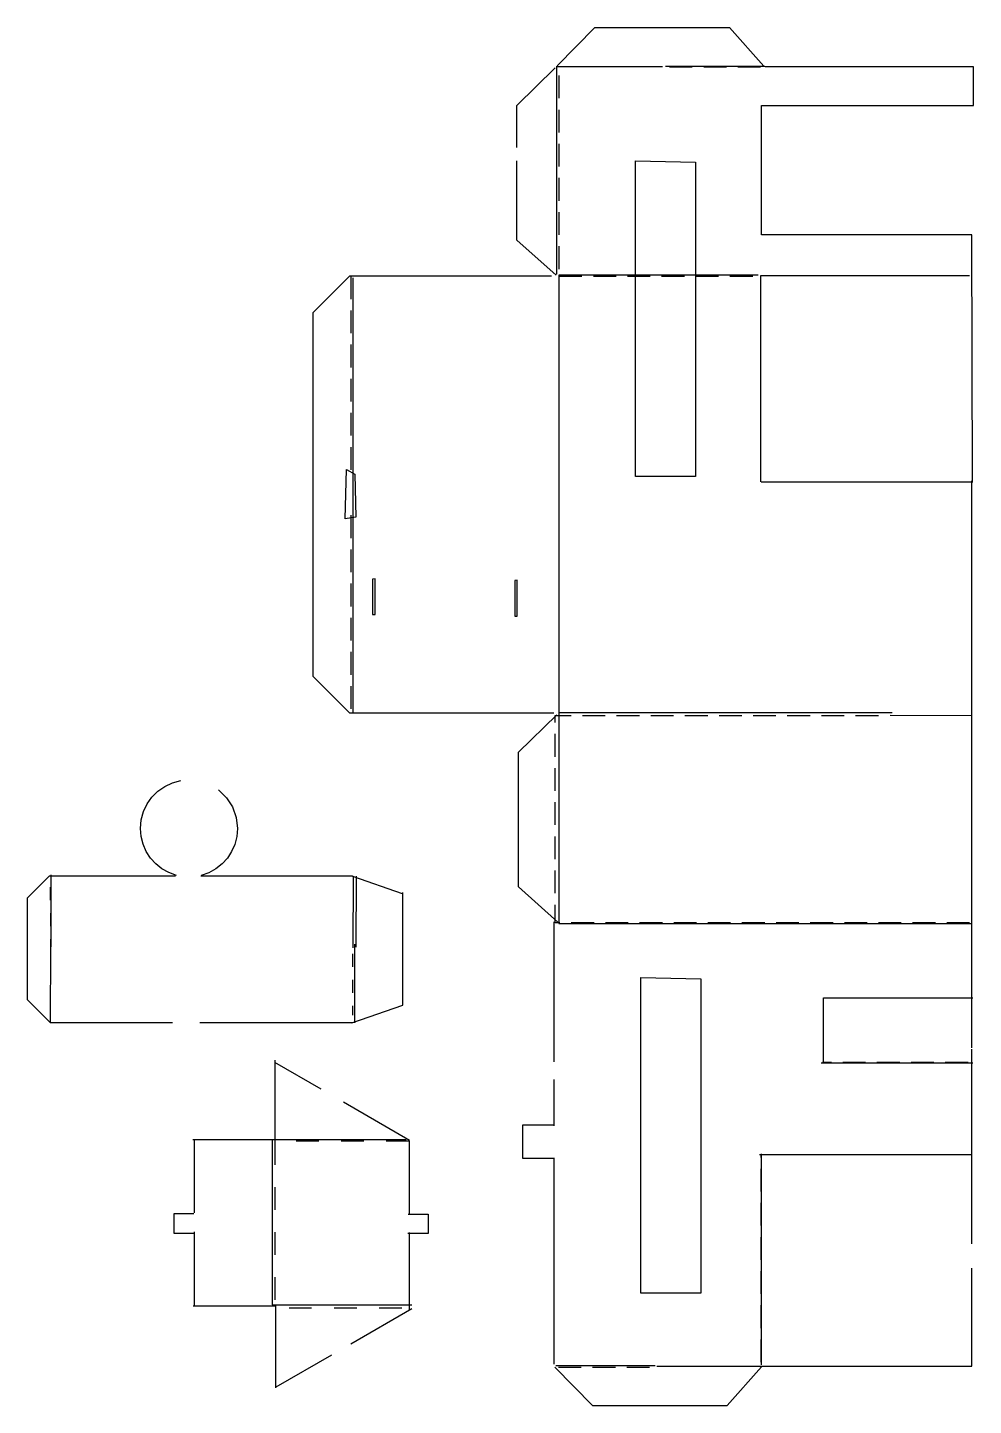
# Model space of a CAD drawing. Extents: x 12 to 195, y 17 to 283.
import ezdxf

# ---------------------------------------------------------------- set-up
doc = ezdxf.new("R2010")
doc.units = 0

msp = doc.modelspace()

# ---------------------------------------------------------------- linework, layer by layer
at = {"layer": 'fold'}
for p, q in [((114.75, 269.406), (114.75, 273.808)), ((114.75, 262.805), (114.75, 267.205)), ((114.75, 256.202), (114.75, 260.604)), ((114.75, 249.6), (114.75, 254)), ((114.75, 242.998), (114.75, 247.4)), ((114.75, 236.395), (114.75, 240.797)), ((74.4361, 234.997), (74.4361, 230.597)), ((114.75, 234.997), (119.151, 234.997)), ((121.351, 234.997), (125.752, 234.997)), ((127.953, 234.997), (132.355, 234.997)), ((134.556, 234.997), (138.958, 234.997)), ((141.158, 234.997), (145.559, 234.997)), ((147.761, 234.997), (152.163, 234.997)), ((114.75, 229.793), (114.75, 234.194)), ((74.4361, 228.396), (74.4361, 223.995)), ((114.75, 223.191), (114.75, 227.592)), ((74.4361, 221.794), (74.4361, 217.392)), ((114.75, 216.588), (114.75, 220.99)), ((74.4361, 215.191), (74.4361, 210.789)), ((114.75, 209.987), (114.75, 214.388)), ((74.4361, 208.588), (74.4361, 204.187)), ((114.75, 203.385), (114.75, 207.785)), ((74.4361, 201.986), (74.4361, 197.586)), ((114.75, 196.782), (114.75, 201.184)), ((114.75, 190.18), (114.75, 194.581)), ((161.1, 195.191), (156.698, 195.191)), ((167.704, 195.191), (163.301, 195.191)), ((174.306, 195.191), (169.904, 195.191)), ((180.908, 195.191), (176.506, 195.191)), ((187.508, 195.191), (183.107, 195.191)), ((194.109, 195.191), (189.709, 195.191)), ((74.4361, 188.785), (74.4361, 184.383)), ((114.75, 183.578), (114.75, 187.98)), ((74.4361, 182.183), (74.4361, 177.781)), ((114.75, 176.976), (114.75, 181.376)), ((74.4361, 175.58), (74.4361, 171.177)), ((114.75, 170.373), (114.75, 174.775)), ((74.4361, 168.977), (74.4361, 164.576)), ((114.75, 163.771), (114.75, 168.174)), ((74.4361, 162.374), (74.4361, 157.974)), ((114.75, 157.168), (114.75, 161.569)), ((74.4361, 155.772), (74.4361, 151.37)), ((114.75, 150.566), (114.75, 154.968)), ((113.989, 148.719), (113.989, 150.059)), ((113.989, 150.059), (117.051, 150.059)), ((119.252, 150.059), (123.653, 150.059)), ((125.854, 150.059), (130.255, 150.059)), ((132.456, 150.059), (136.858, 150.059)), ((139.059, 150.059), (143.462, 150.059)), ((145.661, 150.059), (150.063, 150.059)), ((152.264, 150.059), (156.664, 150.059)), ((158.866, 150.059), (163.268, 150.059)), ((165.47, 150.059), (169.87, 150.059)), ((172.07, 150.059), (176.471, 150.059)), ((113.989, 142.116), (113.989, 146.517)), ((113.989, 135.512), (113.989, 139.913)), ((113.989, 128.911), (113.989, 133.313)), ((113.989, 122.309), (113.989, 126.71)), ((113.989, 115.707), (113.989, 120.109)), ((113.989, 109.999), (113.989, 113.506)), ((114.883, 109.999), (113.989, 109.999)), ((121.484, 109.999), (117.084, 109.999)), ((128.088, 109.999), (123.686, 109.999)), ((134.692, 109.999), (130.29, 109.999)), ((141.293, 109.999), (136.892, 109.999)), ((147.896, 109.999), (143.494, 109.999)), ((154.498, 109.999), (150.096, 109.999)), ((161.099, 109.999), (156.699, 109.999)), ((167.703, 109.999), (163.301, 109.999)), ((174.304, 109.999), (169.903, 109.999)), ((180.906, 109.999), (176.505, 109.999)), ((187.508, 109.999), (183.106, 109.999)), ((194.109, 109.999), (189.708, 109.999)), ((167.403, 82.9839), (165.668, 82.9839)), ((174.006, 82.9839), (169.604, 82.9839)), ((180.608, 82.9839), (176.205, 82.9839)), ((187.209, 82.9839), (182.808, 82.9839)), ((193.812, 82.9839), (189.41, 82.9839)), ((59.7198, 67.5775), (59.7198, 63.2255)), ((68.2301, 67.7705), (63.878, 67.7705)), ((76.935, 67.7705), (72.5822, 67.7705)), ((85.6393, 67.7705), (81.2863, 67.7705)), ((153.792, 64.6577), (153.792, 65.1978)), ((153.792, 58.0584), (153.792, 62.459)), ((59.7198, 58.8745), (59.7198, 54.5225)), ((44.0912, 53.7211), (40.2214, 53.7211)), ((40.2214, 53.7211), (40.2214, 49.9933)), ((85.5253, 53.6679), (89.3951, 53.6679)), ((89.3951, 53.6679), (89.3951, 49.9401)), ((153.792, 51.4549), (153.792, 55.8565)), ((40.2214, 49.9933), (44.1622, 49.9933)), ((59.7198, 50.1715), (59.7198, 45.8185)), ((89.3951, 49.9401), (85.4543, 49.9401)), ((153.792, 44.8525), (153.792, 49.2531)), ((153.792, 38.2501), (153.792, 42.6517)), ((59.7198, 41.4665), (59.7198, 37.1135)), ((62.5163, 35.5595), (66.8693, 35.5595)), ((71.2222, 35.5595), (75.5748, 35.5595)), ((79.9253, 35.5595), (84.2776, 35.5595)), ((153.792, 31.6466), (153.792, 36.0483)), ((153.792, 25.0442), (153.792, 29.4458)), ((114.601, 24.1069), (119.002, 24.1069)), ((121.202, 24.1069), (125.603, 24.1069)), ((127.804, 24.1069), (132.205, 24.1069))]:
    msp.add_line(p, q, dxfattribs=at)
at = {"layer": 'foldtry2'}
for p, q in [((114.302, 235.411), (114.302, 275.625)), ((135.315, 275.625), (154.516, 275.625)), ((74.8125, 234.686), (74.8125, 150.455)), ((153.248, 235.23), (114.664, 235.23)), ((114.664, 235.23), (114.664, 109.878)), ((194.73, 195.197), (153.791, 195.197)), ((114.845, 150.636), (179.151, 150.636)), ((16.4841, 105.35), (16.4841, 119.298)), ((114.664, 109.878), (194.549, 109.878)), ((75.1748, 105.893), (75.1748, 90.677)), ((194.73, 82.8878), (165.384, 82.8878)), ((85.1377, 68.034), (59.2341, 68.034)), ((59.2341, 68.034), (59.2341, 36.1526)), ((153.791, 65.3168), (153.791, 24.5594)), ((59.2341, 36.1526), (86.2245, 36.1526)), ((133.322, 24.3783), (114.121, 24.3783))]:
    msp.add_line(p, q, dxfattribs=at)
at = {"layer": 'Layer 1'}
for p, q in [((114.359, 275.684), (121.62069, 283.08271)), ((121.62069, 283.08271), (147.653, 283.083)), ((147.653, 283.083), (154.30242, 275.62758)), ((106.55, 268.033), (113.9487, 275.29469)), ((114.28, 275.556), (134.695, 275.556)), ((140.487, 275.425), (136.086, 275.425)), ((147.089, 275.425), (142.687, 275.425)), ((153.689, 275.425), (149.289, 275.425)), ((194.864, 275.499), (154.5851, 275.499001)), ((194.864, 267.983), (194.864, 275.499)), ((106.55, 259.862), (106.55, 268.033)), ((153.856, 242.987), (153.856, 267.983)), ((153.856, 267.983), (194.864, 267.983)), ((106.54977, 242.00015), (106.55, 257.312)), ((129.48, 257.298), (141.1327, 257.039049)), ((129.48, 196.315), (129.48, 257.298)), ((141.1327, 257.039049), (141.133, 196.315)), ((194.537, 242.987), (153.856, 242.987)), ((194.7, 195.281), (194.537, 242.987)), ((114.154, 235.218), (106.54977, 242.00015)), ((74.1826, 234.997), (67.08331, 227.89771)), ((113.229, 234.997), (74.1826, 234.997)), ((194.118, 235.062), (153.655, 235.062)), ((153.655, 235.062), (153.655, 195.274)), ((67.08331, 227.89771), (67.0833, 157.666)), ((73.336634, 188.108508), (73.6275, 197.649)), ((73.6275, 197.649), (75.19819, 196.718218)), ((75.19819, 196.718218), (75.430884, 188.399378)), ((141.133, 196.315), (129.48, 196.315)), ((194.527, 85.8466), (194.52699, 195.4346)), ((75.430884, 188.399378), (73.336634, 188.108508)), ((79.1342, 176.51), (78.6265, 176.426)), ((78.6265, 176.426), (78.6265, 169.596)), ((79.1342, 169.596), (79.1342, 176.51)), ((106.595, 176.247), (106.17, 176.162)), ((106.17, 176.162), (106.17, 169.304)), ((106.595, 169.304), (106.595, 176.247)), ((78.6265, 169.596), (79.1342, 169.596)), ((106.17, 169.304), (106.595, 169.304)), ((67.0833, 157.666), (74.18259, 150.56671)), ((74.18259, 150.56671), (113.736, 150.566)), ((106.861, 142.962), (114.2597, 150.22369)), ((178.736, 150.144), (194.4013, 150.0876)), ((106.86077, 116.93013), (106.861, 142.962)), ((37.126521, 135.43433), (38.459648, 136.365538)), ((38.459648, 136.365538), (39.955337, 137.059339)), ((39.955337, 137.059339), (41.58897, 137.48664)), ((35.046431, 132.976074), (35.980576, 134.294811)), ((35.980576, 134.294811), (37.126521, 135.43433)), ((48.8271, 135.696), (50.386731, 134.193334)), ((50.386731, 134.193334), (51.547741, 132.397828)), ((33.912014, 129.917324), (34.348704, 131.507213)), ((34.348704, 131.507213), (35.046431, 132.976074)), ((51.547741, 132.397828), (52.272178, 130.386118)), ((33.76098, 128.2355), (33.912014, 129.917324)), ((33.892, 126.669388), (33.76098, 128.2355)), ((52.272178, 130.386118), (52.52209, 128.23484)), ((52.522, 128.235), (52.390048, 126.663327)), ((52.52209, 128.23484), (52.522, 128.235)), ((34.272459, 125.177775), (33.892, 126.669388)), ((52.390048, 126.663327), (52.006964, 125.166937)), ((34.883451, 123.785239), (34.272459, 125.177775)), ((35.70607, 122.51636), (34.883451, 123.785239)), ((51.391906, 123.770619), (50.56403, 122.499165)), ((52.006964, 125.166937), (51.391906, 123.770619)), ((36.72141, 121.395717), (35.70607, 122.51636)), ((37.910566, 120.44789), (36.72141, 121.395717)), ((39.254631, 119.697458), (37.910566, 120.44789)), ((48.346454, 120.430005), (46.995067, 119.68188)), ((49.542494, 121.377363), (48.346454, 120.430005)), ((50.56403, 122.499165), (49.542494, 121.377363)), ((11.9184, 114.816), (16.17211, 119.06973)), ((16.17211, 119.06973), (40.52991, 119.07573)), ((40.7347, 119.169), (39.254631, 119.697458)), ((45.4431, 119.077), (74.7448, 119.084)), ((46.995067, 119.68188), (45.50749, 119.15778)), ((74.7448, 119.084), (74.7448, 119.084)), ((74.7448, 119.084), (74.7448, 119.005)), ((74.7742, 119.046), (84.34842, 115.67447)), ((74.8837, 118.911), (74.8271, 105.1829)), ((75.4721, 119.025), (75.4155, 105.2969)), ((11.9184, 95.08211), (11.9184, 114.816)), ((16.3129, 116.897), (16.3209, 114.3841)), ((84.50332, 94.05981), (84.5033, 115.833)), ((114.465, 110.148), (106.86077, 116.93013)), ((16.3295, 111.87), (16.3375, 109.35864)), ((113.779, 83.1039), (113.779, 110.188)), ((16.3461, 106.843), (16.3521, 105.08802)), ((16.3538, 105.36), (16.2973, 90.6488)), ((74.7465, 103.976), (74.7545, 101.46309)), ((74.7631, 98.9487), (74.7711, 96.43733)), ((130.516, 99.3998), (142.1687, 99.14084)), ((130.516, 38.4171), (130.516, 99.3998)), ((142.1687, 99.14084), (142.169, 38.4171)), ((16.3329, 90.6676), (11.9184, 95.08211)), ((74.6442, 90.6689), (84.50332, 94.05981)), ((74.7797, 93.9224), (74.7857, 92.16741)), ((165.836, 83.0731), (165.836, 95.4733)), ((165.836, 95.4733), (194.731, 95.4733)), ((39.9727, 90.6676), (16.3329, 90.6676)), ((74.6937, 90.6676), (45.2311, 90.6676)), ((74.6937, 90.7605), (74.6937, 90.6676)), ((194.527, 65.1634), (194.52701, 85.5622)), ((68.6937, 77.8133), (59.76097, 82.97061)), ((59.8324, 67.5692), (59.8324, 83.4327)), ((113.779, 70.7501), (113.779, 79.7102)), ((85.8075, 67.9327), (73.0031, 75.3253)), ((113.808, 70.8958), (107.656, 70.8958)), ((107.656, 70.8958), (107.656, 64.5068)), ((59.7769, 68.0292), (43.9133, 68.0292)), ((44.1351, 67.9327), (44.1351, 53.9421)), ((85.7555, 67.8472), (85.7555, 53.7023)), ((107.656, 64.5068), (113.808, 64.5068)), ((113.779, 24.6868), (113.779, 64.5374)), ((194.578, 65.148), (153.498, 65.148)), ((194.578, 47.9176), (194.578, 65.148)), ((44.1351, 50.2844), (44.1351, 35.9776)), ((85.7555, 50.1325), (85.755501, 35.2208)), ((194.578, 24.2948), (194.578, 43.2098)), ((142.169, 38.4171), (130.516, 38.4171)), ((59.8221, 35.8842), (43.9585, 35.8842)), ((59.9258, 20.1038), (59.9258, 35.9674)), ((74.4341, 28.6028), (86.2464, 35.42263)), ((60.0192, 20.2804), (70.7396, 26.4698)), ((113.911, 24.0893), (121.17268, 16.69059)), ((154.01, 24.2379), (133.596, 24.2379)), ((147.206, 16.6906), (153.85542, 24.14602)), ((153.855, 24.146), (153.98771, 24.2948)), ((153.98771, 24.2948), (194.578, 24.2948)), ((121.17268, 16.69059), (147.206, 16.6906))]:
    msp.add_line(p, q, dxfattribs=at)

doc.saveas('drawing.dxf')
